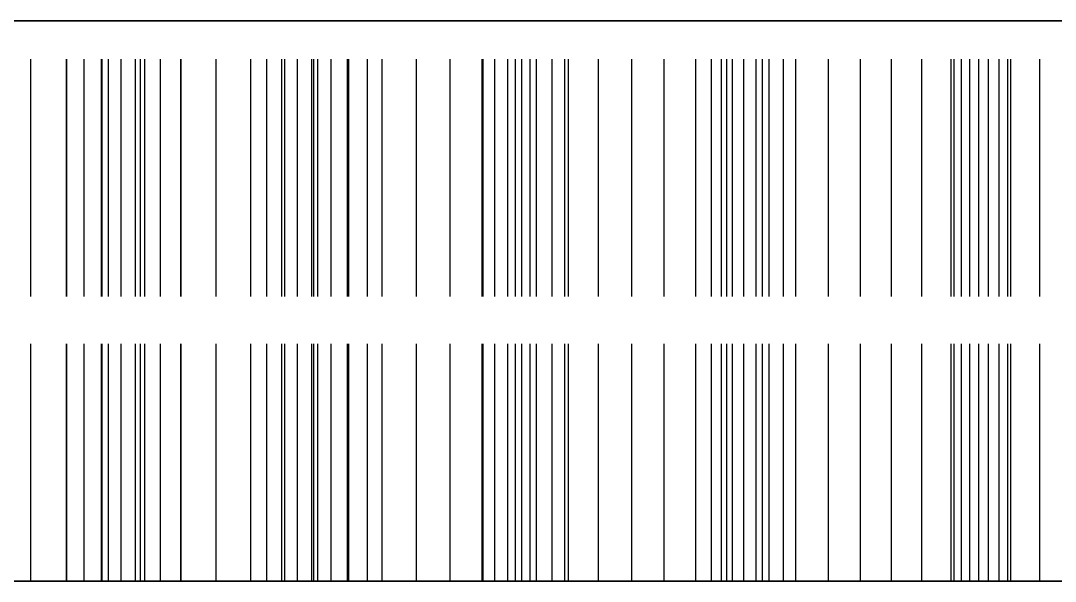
# Model space of a CAD drawing. Header units: millimetres. Extents: x -31 to 125, y -47 to 96.
# Drawn here: x -18.07 to -12.53, y 50.62 to 53.62 of the extents above; entities that cross this region are included whole.
import ezdxf

# ---------------------------------------------------------------- set-up
doc = ezdxf.new("R2010")
doc.units = ezdxf.units.MM
doc.linetypes.add('DASHED', pattern=[1.524, 1.27, -0.254])
doc.layers.add('HIDDEN', color=8, linetype='DASHED')
doc.layers.add('VISIBLE', color=7, linetype='CONTINUOUS')

msp = doc.modelspace()

# ---------------------------------------------------------------- linework, layer by layer
at = {"layer": 'HIDDEN'}
for points in [[(-24.625, 53.61735), (-23.84325, 53.61735), (-23.06151, 53.61735), (-22.27976, 53.61735), (-21.49802, 53.61735), (-20.71627, 53.61735), (-19.93452, 53.61735), (-19.15278, 53.61735), (-18.37103, 53.61735), (-17.58929, 53.61735), (-16.80754, 53.61735), (-16.02579, 53.61735), (-15.24405, 53.61735), (-14.4623, 53.61735), (-13.68056, 53.61735), (-12.89881, 53.61735), (-12.11706, 53.61735)], [(-11.80952, 53.61735), (-12.57143, 53.61735), (-13.33333, 53.61735), (-14.09524, 53.61735), (-14.85714, 53.61735), (-15.61905, 53.61735), (-16.38095, 53.61735), (-17.14286, 53.61735), (-17.90476, 53.61735), (-18.66667, 53.61735), (-19.42857, 53.61735), (-20.19048, 53.61735), (-20.95238, 53.61735), (-21.71429, 53.61735), (-22.47619, 53.61735), (-23.2381, 53.61735), (-24, 53.61735)], [(-24, 53.61735), (-23.2381, 53.61735), (-22.47619, 53.61735), (-21.71429, 53.61735), (-20.95238, 53.61735), (-20.19048, 53.61735), (-19.42857, 53.61735), (-18.66667, 53.61735), (-17.90476, 53.61735), (-17.14286, 53.61735), (-16.38095, 53.61735), (-15.61905, 53.61735), (-14.85714, 53.61735), (-14.09524, 53.61735), (-13.33333, 53.61735), (-12.57143, 53.61735), (-11.80952, 53.61735)], [(-12.22222, 53.61735), (-12.92063, 53.61735), (-13.61905, 53.61735), (-14.31746, 53.61735), (-15.01587, 53.61735), (-15.71429, 53.61735), (-16.4127, 53.61735), (-17.11111, 53.61735), (-17.80952, 53.61735), (-18.50794, 53.61735), (-19.20635, 53.61735), (-19.90476, 53.61735), (-20.60317, 53.61735), (-21.30159, 53.61735), (-22, 53.61735)], [(-22, 53.61735), (-21.30159, 53.61735), (-20.60317, 53.61735), (-19.90476, 53.61735), (-19.20635, 53.61735), (-18.50794, 53.61735), (-17.80952, 53.61735), (-17.11111, 53.61735), (-16.4127, 53.61735), (-15.71429, 53.61735), (-15.01587, 53.61735), (-14.31746, 53.61735), (-13.61905, 53.61735), (-12.92063, 53.61735), (-12.22222, 53.61735)], [(-18.018, 53.61735), (-18.21126, 53.61735)], [(-18.21126, 53.61735), (-18.018, 53.61735)], [(-17.82778, 53.61735), (-18.018, 53.61735)], [(-18.018, 53.61735), (-17.82778, 53.61735)], [(-18.018, 50.61735), (-18.018, 53.61735)], [(-18.018, 50.61735), (-18.018, 53.61735)], [(-17.64081, 53.61735), (-17.82778, 53.61735)], [(-17.82778, 53.61735), (-17.64081, 53.61735)], [(-17.82778, 50.61735), (-17.82778, 53.61735)], [(-17.82778, 50.61735), (-17.82778, 53.61735)], [(-17.60304, 53.61735), (-17.82552, 53.61735)], [(-17.82552, 53.61735), (-17.73226, 53.61735)], [(-17.73226, 53.61735), (-17.82552, 53.61735)], [(-17.82552, 53.61735), (-17.60304, 53.61735)], [(-17.82552, 50.61735), (-17.82552, 53.61735)], [(-17.82552, 50.61735), (-17.82552, 53.61735)], [(-17.73226, 53.61735), (-17.63566, 53.61735)], [(-17.63566, 53.61735), (-17.73226, 53.61735)], [(-17.73226, 50.61735), (-17.73226, 53.61735)], [(-17.73226, 50.61735), (-17.73226, 53.61735)], [(-17.45735, 53.61735), (-17.64081, 53.61735)], [(-17.64081, 53.61735), (-17.45735, 53.61735)], [(-17.64081, 50.61735), (-17.64081, 53.61735)], [(-17.64081, 50.61735), (-17.64081, 53.61735)], [(-17.63566, 53.61735), (-17.53563, 53.61735)], [(-17.53563, 53.61735), (-17.63566, 53.61735)], [(-17.63566, 50.61735), (-17.63566, 53.61735)], [(-17.63566, 50.61735), (-17.63566, 53.61735)], [(-17.4079, 53.61735), (-17.60304, 53.61735)], [(-17.60304, 53.61735), (-17.4079, 53.61735)], [(-17.60304, 50.61735), (-17.60304, 53.61735)], [(-17.60304, 50.61735), (-17.60304, 53.61735)], [(-17.53563, 53.61735), (-17.43207, 53.61735)], [(-17.43207, 53.61735), (-17.53563, 53.61735)], [(-17.53563, 50.61735), (-17.53563, 53.61735)], [(-17.53563, 50.61735), (-17.53563, 53.61735)], [(-17.21372, 53.61735), (-17.45735, 53.61735)], [(-17.45735, 53.61735), (-17.21372, 53.61735)], [(-17.45735, 50.61735), (-17.45735, 53.61735)], [(-17.45735, 50.61735), (-17.45735, 53.61735)], [(-17.43207, 53.61735), (-17.32483, 53.61735)], [(-17.32483, 53.61735), (-17.43207, 53.61735)], [(-17.43207, 50.61735), (-17.43207, 53.61735)], [(-17.43207, 50.61735), (-17.43207, 53.61735)], [(-17.21578, 53.61735), (-17.4079, 53.61735)], [(-17.4079, 53.61735), (-17.21578, 53.61735)], [(-17.4079, 50.61735), (-17.4079, 53.61735)], [(-17.4079, 50.61735), (-17.4079, 53.61735)], [(-17.32483, 53.61735), (-17.21372, 53.61735)], [(-17.21372, 53.61735), (-17.32483, 53.61735)], [(-17.32483, 50.61735), (-17.32483, 53.61735)], [(-17.32483, 50.61735), (-17.32483, 53.61735)], [(-17.02681, 53.61735), (-17.21578, 53.61735)], [(-17.21578, 53.61735), (-17.02681, 53.61735)], [(-17.21578, 50.61735), (-17.21578, 53.61735)], [(-17.21578, 50.61735), (-17.21578, 53.61735)], [(-17.21372, 50.61735), (-17.21372, 53.61735)], [(-17.21372, 50.61735), (-17.21372, 53.61735)], [(-16.84119, 53.61735), (-17.02681, 53.61735)], [(-17.02681, 53.61735), (-16.84119, 53.61735)], [(-17.02681, 50.61735), (-17.02681, 53.61735)], [(-17.02681, 50.61735), (-17.02681, 53.61735)], [(-16.65913, 53.61735), (-16.84119, 53.61735)], [(-16.84119, 53.61735), (-16.65913, 53.61735)], [(-16.84119, 50.61735), (-16.84119, 53.61735)], [(-16.84119, 50.61735), (-16.84119, 53.61735)], [(-16.51405, 53.61735), (-16.75448, 53.61735)], [(-16.75448, 53.61735), (-16.67412, 53.61735)], [(-16.67412, 53.61735), (-16.75448, 53.61735)], [(-16.75448, 53.61735), (-16.51405, 53.61735)], [(-16.75448, 50.61735), (-16.75448, 53.61735)], [(-16.75448, 50.61735), (-16.75448, 53.61735)], [(-16.67412, 53.61735), (-16.59018, 53.61735)], [(-16.59018, 53.61735), (-16.67412, 53.61735)], [(-16.67412, 50.61735), (-16.67412, 53.61735)], [(-16.67412, 50.61735), (-16.67412, 53.61735)], [(-16.48092, 53.61735), (-16.65913, 53.61735)], [(-16.65913, 53.61735), (-16.48092, 53.61735)], [(-16.65913, 50.61735), (-16.65913, 53.61735)], [(-16.65913, 50.61735), (-16.65913, 53.61735)], [(-16.59018, 53.61735), (-16.50255, 53.61735)], [(-16.50255, 53.61735), (-16.59018, 53.61735)], [(-16.59018, 50.61735), (-16.59018, 53.61735)], [(-16.59018, 50.61735), (-16.59018, 53.61735)], [(-16.32359, 53.61735), (-16.51405, 53.61735)], [(-16.51405, 53.61735), (-16.32359, 53.61735)], [(-16.51405, 50.61735), (-16.51405, 53.61735)], [(-16.51405, 50.61735), (-16.51405, 53.61735)], [(-16.50255, 53.61735), (-16.41111, 53.61735)], [(-16.41111, 53.61735), (-16.50255, 53.61735)], [(-16.50255, 50.61735), (-16.50255, 53.61735)], [(-16.50255, 50.61735), (-16.50255, 53.61735)], [(-16.21613, 53.61735), (-16.48092, 53.61735)], [(-16.48092, 53.61735), (-16.21613, 53.61735)], [(-16.48092, 50.61735), (-16.48092, 53.61735)], [(-16.48092, 50.61735), (-16.48092, 53.61735)], [(-16.41111, 53.61735), (-16.31571, 53.61735)], [(-16.31571, 53.61735), (-16.41111, 53.61735)], [(-16.41111, 50.61735), (-16.41111, 53.61735)], [(-16.41111, 50.61735), (-16.41111, 53.61735)], [(-16.13641, 53.61735), (-16.32359, 53.61735)], [(-16.32359, 53.61735), (-16.13641, 53.61735)], [(-16.32359, 50.61735), (-16.32359, 53.61735)], [(-16.32359, 50.61735), (-16.32359, 53.61735)], [(-16.31571, 53.61735), (-16.21613, 53.61735)], [(-16.21613, 53.61735), (-16.31571, 53.61735)], [(-16.31571, 50.61735), (-16.31571, 53.61735)], [(-16.31571, 50.61735), (-16.31571, 53.61735)], [(-16.21613, 50.61735), (-16.21613, 53.61735)], [(-16.21613, 50.61735), (-16.21613, 53.61735)], [(-15.95267, 53.61735), (-16.13641, 53.61735)], [(-16.13641, 53.61735), (-15.95267, 53.61735)], [(-16.13641, 50.61735), (-16.13641, 53.61735)], [(-16.13641, 50.61735), (-16.13641, 53.61735)], [(-15.77255, 53.61735), (-15.95267, 53.61735)], [(-15.95267, 53.61735), (-15.77255, 53.61735)], [(-15.95267, 50.61735), (-15.95267, 53.61735)], [(-15.95267, 50.61735), (-15.95267, 53.61735)], [(-15.5963, 53.61735), (-15.77255, 53.61735)], [(-15.77255, 53.61735), (-15.5963, 53.61735)], [(-15.77255, 50.61735), (-15.77255, 53.61735)], [(-15.77255, 50.61735), (-15.77255, 53.61735)], [(-15.34461, 53.61735), (-15.60182, 53.61735)], [(-15.60182, 53.61735), (-15.53475, 53.61735)], [(-15.53475, 53.61735), (-15.60182, 53.61735)], [(-15.60182, 53.61735), (-15.34461, 53.61735)], [(-15.60182, 50.61735), (-15.60182, 53.61735)], [(-15.60182, 50.61735), (-15.60182, 53.61735)], [(-15.4242, 53.61735), (-15.5963, 53.61735)], [(-15.5963, 53.61735), (-15.4242, 53.61735)], [(-15.5963, 50.61735), (-15.5963, 53.61735)], [(-15.5963, 50.61735), (-15.5963, 53.61735)], [(-15.53475, 53.61735), (-15.46387, 53.61735)], [(-15.46387, 53.61735), (-15.53475, 53.61735)], [(-15.53475, 50.61735), (-15.53475, 53.61735)], [(-15.53475, 50.61735), (-15.53475, 53.61735)], [(-15.46387, 53.61735), (-15.38907, 53.61735)], [(-15.38907, 53.61735), (-15.46387, 53.61735)], [(-15.46387, 50.61735), (-15.46387, 53.61735)], [(-15.46387, 50.61735), (-15.46387, 53.61735)], [(-15.13953, 53.61735), (-15.4242, 53.61735)], [(-15.4242, 53.61735), (-15.13953, 53.61735)], [(-15.4242, 50.61735), (-15.4242, 53.61735)], [(-15.4242, 50.61735), (-15.4242, 53.61735)], [(-15.38907, 53.61735), (-15.3102, 53.61735)], [(-15.3102, 53.61735), (-15.38907, 53.61735)], [(-15.38907, 50.61735), (-15.38907, 53.61735)], [(-15.38907, 50.61735), (-15.38907, 53.61735)], [(-15.15976, 53.61735), (-15.34461, 53.61735)], [(-15.34461, 53.61735), (-15.15976, 53.61735)], [(-15.34461, 50.61735), (-15.34461, 53.61735)], [(-15.34461, 50.61735), (-15.34461, 53.61735)], [(-15.3102, 53.61735), (-15.22711, 53.61735)], [(-15.22711, 53.61735), (-15.3102, 53.61735)], [(-15.3102, 50.61735), (-15.3102, 53.61735)], [(-15.3102, 50.61735), (-15.3102, 53.61735)], [(-15.22711, 53.61735), (-15.13953, 53.61735)], [(-15.13953, 53.61735), (-15.22711, 53.61735)], [(-15.22711, 50.61735), (-15.22711, 53.61735)], [(-15.22711, 50.61735), (-15.22711, 53.61735)], [(-14.97843, 53.61735), (-15.15976, 53.61735)], [(-15.15976, 53.61735), (-14.97843, 53.61735)], [(-15.15976, 50.61735), (-15.15976, 53.61735)], [(-15.15976, 50.61735), (-15.15976, 53.61735)], [(-15.13953, 50.61735), (-15.13953, 53.61735)], [(-15.13953, 50.61735), (-15.13953, 53.61735)], [(-14.80081, 53.61735), (-14.97843, 53.61735)], [(-14.97843, 53.61735), (-14.80081, 53.61735)], [(-14.97843, 50.61735), (-14.97843, 53.61735)], [(-14.97843, 50.61735), (-14.97843, 53.61735)], [(-14.62707, 53.61735), (-14.80081, 53.61735)], [(-14.80081, 53.61735), (-14.62707, 53.61735)], [(-14.80081, 50.61735), (-14.80081, 53.61735)], [(-14.80081, 50.61735), (-14.80081, 53.61735)], [(-14.45748, 53.61735), (-14.62707, 53.61735)], [(-14.62707, 53.61735), (-14.45748, 53.61735)], [(-14.62707, 50.61735), (-14.62707, 53.61735)], [(-14.62707, 50.61735), (-14.62707, 53.61735)], [(-14.29233, 53.61735), (-14.45748, 53.61735)], [(-14.45748, 53.61735), (-14.29233, 53.61735)], [(-14.45748, 50.61735), (-14.45748, 53.61735)], [(-14.45748, 50.61735), (-14.45748, 53.61735)], [(-14.1004, 53.61735), (-14.37314, 53.61735)], [(-14.37314, 53.61735), (-14.3197, 53.61735)], [(-14.3197, 53.61735), (-14.37314, 53.61735)], [(-14.37314, 53.61735), (-14.1004, 53.61735)], [(-14.37314, 50.61735), (-14.37314, 53.61735)], [(-14.37314, 50.61735), (-14.37314, 53.61735)], [(-14.3197, 53.61735), (-14.26223, 53.61735)], [(-14.26223, 53.61735), (-14.3197, 53.61735)], [(-14.3197, 50.61735), (-14.3197, 53.61735)], [(-14.3197, 50.61735), (-14.3197, 53.61735)], [(-13.98918, 53.61735), (-14.29233, 53.61735)], [(-14.29233, 53.61735), (-13.98918, 53.61735)], [(-14.29233, 50.61735), (-14.29233, 53.61735)], [(-14.29233, 50.61735), (-14.29233, 53.61735)], [(-14.26223, 53.61735), (-14.20061, 53.61735)], [(-14.20061, 53.61735), (-14.26223, 53.61735)], [(-14.26223, 50.61735), (-14.26223, 53.61735)], [(-14.26223, 50.61735), (-14.26223, 53.61735)], [(-14.20061, 53.61735), (-14.13471, 53.61735)], [(-14.13471, 53.61735), (-14.20061, 53.61735)], [(-14.20061, 50.61735), (-14.20061, 53.61735)], [(-14.20061, 50.61735), (-14.20061, 53.61735)], [(-14.13471, 53.61735), (-14.06431, 53.61735)], [(-14.06431, 53.61735), (-14.13471, 53.61735)], [(-14.13471, 50.61735), (-14.13471, 53.61735)], [(-14.13471, 50.61735), (-14.13471, 53.61735)], [(-13.92206, 53.61735), (-14.1004, 53.61735)], [(-14.1004, 53.61735), (-13.92206, 53.61735)], [(-14.1004, 50.61735), (-14.1004, 53.61735)], [(-14.1004, 50.61735), (-14.1004, 53.61735)], [(-14.06431, 53.61735), (-13.98918, 53.61735)], [(-13.98918, 53.61735), (-14.06431, 53.61735)], [(-14.06431, 50.61735), (-14.06431, 53.61735)], [(-14.06431, 50.61735), (-14.06431, 53.61735)], [(-13.98918, 50.61735), (-13.98918, 53.61735)], [(-13.98918, 50.61735), (-13.98918, 53.61735)], [(-13.74748, 53.61735), (-13.92206, 53.61735)], [(-13.92206, 53.61735), (-13.74748, 53.61735)], [(-13.92206, 50.61735), (-13.92206, 53.61735)], [(-13.92206, 50.61735), (-13.92206, 53.61735)], [(-13.57684, 53.61735), (-13.74748, 53.61735)], [(-13.74748, 53.61735), (-13.57684, 53.61735)], [(-13.74748, 50.61735), (-13.74748, 53.61735)], [(-13.74748, 50.61735), (-13.74748, 53.61735)], [(-13.41033, 53.61735), (-13.57684, 53.61735)], [(-13.57684, 53.61735), (-13.41033, 53.61735)], [(-13.57684, 50.61735), (-13.57684, 53.61735)], [(-13.57684, 50.61735), (-13.57684, 53.61735)], [(-13.24822, 53.61735), (-13.41033, 53.61735)], [(-13.41033, 53.61735), (-13.24822, 53.61735)], [(-13.41033, 50.61735), (-13.41033, 53.61735)], [(-13.41033, 50.61735), (-13.41033, 53.61735)], [(-13.09083, 53.61735), (-13.24822, 53.61735)], [(-13.24822, 53.61735), (-13.09083, 53.61735)], [(-13.24822, 50.61735), (-13.24822, 53.61735)], [(-13.24822, 50.61735), (-13.24822, 53.61735)], [(-12.77068, 53.61735), (-13.09083, 53.61735)], [(-13.09083, 53.61735), (-12.77068, 53.61735)], [(-13.09083, 50.61735), (-13.09083, 53.61735)], [(-13.09083, 50.61735), (-13.09083, 53.61735)], [(-12.7875, 53.61735), (-13.07444, 53.61735)], [(-13.07444, 53.61735), (-13.03488, 53.61735)], [(-13.03488, 53.61735), (-13.07444, 53.61735)], [(-13.07444, 53.61735), (-12.7875, 53.61735)], [(-13.07444, 50.61735), (-13.07444, 53.61735)], [(-13.07444, 50.61735), (-13.07444, 53.61735)], [(-13.03488, 53.61735), (-12.9911, 53.61735)], [(-12.9911, 53.61735), (-13.03488, 53.61735)], [(-13.03488, 50.61735), (-13.03488, 53.61735)], [(-13.03488, 50.61735), (-13.03488, 53.61735)], [(-12.9911, 53.61735), (-12.94297, 53.61735)], [(-12.94297, 53.61735), (-12.9911, 53.61735)], [(-12.9911, 50.61735), (-12.9911, 53.61735)], [(-12.9911, 50.61735), (-12.9911, 53.61735)], [(-12.94297, 53.61735), (-12.89034, 53.61735)], [(-12.89034, 53.61735), (-12.94297, 53.61735)], [(-12.94297, 50.61735), (-12.94297, 53.61735)], [(-12.94297, 50.61735), (-12.94297, 53.61735)], [(-12.89034, 53.61735), (-12.833, 53.61735)], [(-12.833, 53.61735), (-12.89034, 53.61735)], [(-12.89034, 50.61735), (-12.89034, 53.61735)], [(-12.89034, 50.61735), (-12.89034, 53.61735)], [(-12.833, 53.61735), (-12.77068, 53.61735)], [(-12.77068, 53.61735), (-12.833, 53.61735)], [(-12.833, 50.61735), (-12.833, 53.61735)], [(-12.833, 50.61735), (-12.833, 53.61735)], [(-12.61654, 53.61735), (-12.7875, 53.61735)], [(-12.7875, 53.61735), (-12.61654, 53.61735)], [(-12.7875, 50.61735), (-12.7875, 53.61735)], [(-12.7875, 50.61735), (-12.7875, 53.61735)], [(-12.77068, 50.61735), (-12.77068, 53.61735)], [(-12.77068, 50.61735), (-12.77068, 53.61735)], [(-12.44956, 53.61735), (-12.61654, 53.61735)], [(-12.61654, 53.61735), (-12.44956, 53.61735)], [(-12.61654, 50.61735), (-12.61654, 53.61735)], [(-12.61654, 50.61735), (-12.61654, 53.61735)], [(-24.625, 50.61735), (-23.84325, 50.61735), (-23.06151, 50.61735), (-22.27976, 50.61735), (-21.49802, 50.61735), (-20.71627, 50.61735), (-19.93452, 50.61735), (-19.15278, 50.61735), (-18.37103, 50.61735), (-17.58929, 50.61735), (-16.80754, 50.61735), (-16.02579, 50.61735), (-15.24405, 50.61735), (-14.4623, 50.61735), (-13.68056, 50.61735), (-12.89881, 50.61735), (-12.11706, 50.61735)], [(-18.018, 50.61735), (-18.21126, 50.61735)], [(-18.21126, 50.61735), (-18.018, 50.61735)], [(-17.82778, 50.61735), (-18.018, 50.61735)], [(-18.018, 50.61735), (-17.82778, 50.61735)], [(-17.64081, 50.61735), (-17.82778, 50.61735)], [(-17.82778, 50.61735), (-17.64081, 50.61735)], [(-17.60304, 50.61735), (-17.82552, 50.61735)], [(-17.82552, 50.61735), (-17.73226, 50.61735)], [(-17.73226, 50.61735), (-17.82552, 50.61735)], [(-17.82552, 50.61735), (-17.60304, 50.61735)], [(-17.73226, 50.61735), (-17.63566, 50.61735)], [(-17.63566, 50.61735), (-17.73226, 50.61735)], [(-17.45735, 50.61735), (-17.64081, 50.61735)], [(-17.64081, 50.61735), (-17.45735, 50.61735)], [(-17.63566, 50.61735), (-17.53563, 50.61735)], [(-17.53563, 50.61735), (-17.63566, 50.61735)], [(-17.4079, 50.61735), (-17.60304, 50.61735)], [(-17.60304, 50.61735), (-17.4079, 50.61735)], [(-17.53563, 50.61735), (-17.43207, 50.61735)], [(-17.43207, 50.61735), (-17.53563, 50.61735)], [(-17.21372, 50.61735), (-17.45735, 50.61735)], [(-17.45735, 50.61735), (-17.21372, 50.61735)], [(-17.43207, 50.61735), (-17.32483, 50.61735)], [(-17.32483, 50.61735), (-17.43207, 50.61735)], [(-17.21578, 50.61735), (-17.4079, 50.61735)], [(-17.4079, 50.61735), (-17.21578, 50.61735)], [(-17.32483, 50.61735), (-17.21372, 50.61735)], [(-17.21372, 50.61735), (-17.32483, 50.61735)], [(-17.02681, 50.61735), (-17.21578, 50.61735)], [(-17.21578, 50.61735), (-17.02681, 50.61735)], [(-16.84119, 50.61735), (-17.02681, 50.61735)], [(-17.02681, 50.61735), (-16.84119, 50.61735)], [(-16.65913, 50.61735), (-16.84119, 50.61735)], [(-16.84119, 50.61735), (-16.65913, 50.61735)], [(-16.51405, 50.61735), (-16.75448, 50.61735)], [(-16.75448, 50.61735), (-16.67412, 50.61735)], [(-16.67412, 50.61735), (-16.75448, 50.61735)], [(-16.75448, 50.61735), (-16.51405, 50.61735)], [(-16.67412, 50.61735), (-16.59018, 50.61735)], [(-16.59018, 50.61735), (-16.67412, 50.61735)], [(-16.48092, 50.61735), (-16.65913, 50.61735)], [(-16.65913, 50.61735), (-16.48092, 50.61735)], [(-16.59018, 50.61735), (-16.50255, 50.61735)], [(-16.50255, 50.61735), (-16.59018, 50.61735)], [(-16.32359, 50.61735), (-16.51405, 50.61735)], [(-16.51405, 50.61735), (-16.32359, 50.61735)], [(-16.50255, 50.61735), (-16.41111, 50.61735)], [(-16.41111, 50.61735), (-16.50255, 50.61735)], [(-16.21613, 50.61735), (-16.48092, 50.61735)], [(-16.48092, 50.61735), (-16.21613, 50.61735)], [(-16.41111, 50.61735), (-16.31571, 50.61735)], [(-16.31571, 50.61735), (-16.41111, 50.61735)], [(-16.13641, 50.61735), (-16.32359, 50.61735)], [(-16.32359, 50.61735), (-16.13641, 50.61735)], [(-16.31571, 50.61735), (-16.21613, 50.61735)], [(-16.21613, 50.61735), (-16.31571, 50.61735)], [(-15.95267, 50.61735), (-16.13641, 50.61735)], [(-16.13641, 50.61735), (-15.95267, 50.61735)], [(-15.77255, 50.61735), (-15.95267, 50.61735)], [(-15.95267, 50.61735), (-15.77255, 50.61735)], [(-15.5963, 50.61735), (-15.77255, 50.61735)], [(-15.77255, 50.61735), (-15.5963, 50.61735)], [(-15.34461, 50.61735), (-15.60182, 50.61735)], [(-15.60182, 50.61735), (-15.53475, 50.61735)], [(-15.53475, 50.61735), (-15.60182, 50.61735)], [(-15.60182, 50.61735), (-15.34461, 50.61735)], [(-15.4242, 50.61735), (-15.5963, 50.61735)], [(-15.5963, 50.61735), (-15.4242, 50.61735)], [(-15.53475, 50.61735), (-15.46387, 50.61735)], [(-15.46387, 50.61735), (-15.53475, 50.61735)], [(-15.46387, 50.61735), (-15.38907, 50.61735)], [(-15.38907, 50.61735), (-15.46387, 50.61735)], [(-15.13953, 50.61735), (-15.4242, 50.61735)], [(-15.4242, 50.61735), (-15.13953, 50.61735)], [(-15.38907, 50.61735), (-15.3102, 50.61735)], [(-15.3102, 50.61735), (-15.38907, 50.61735)], [(-15.15976, 50.61735), (-15.34461, 50.61735)], [(-15.34461, 50.61735), (-15.15976, 50.61735)], [(-15.3102, 50.61735), (-15.22711, 50.61735)], [(-15.22711, 50.61735), (-15.3102, 50.61735)], [(-15.22711, 50.61735), (-15.13953, 50.61735)], [(-15.13953, 50.61735), (-15.22711, 50.61735)], [(-14.97843, 50.61735), (-15.15976, 50.61735)], [(-15.15976, 50.61735), (-14.97843, 50.61735)], [(-14.80081, 50.61735), (-14.97843, 50.61735)], [(-14.97843, 50.61735), (-14.80081, 50.61735)], [(-14.62707, 50.61735), (-14.80081, 50.61735)], [(-14.80081, 50.61735), (-14.62707, 50.61735)], [(-14.45748, 50.61735), (-14.62707, 50.61735)], [(-14.62707, 50.61735), (-14.45748, 50.61735)], [(-14.29233, 50.61735), (-14.45748, 50.61735)], [(-14.45748, 50.61735), (-14.29233, 50.61735)], [(-14.1004, 50.61735), (-14.37314, 50.61735)], [(-14.37314, 50.61735), (-14.3197, 50.61735)], [(-14.3197, 50.61735), (-14.37314, 50.61735)], [(-14.37314, 50.61735), (-14.1004, 50.61735)], [(-14.3197, 50.61735), (-14.26223, 50.61735)], [(-14.26223, 50.61735), (-14.3197, 50.61735)], [(-13.98918, 50.61735), (-14.29233, 50.61735)], [(-14.29233, 50.61735), (-13.98918, 50.61735)], [(-14.26223, 50.61735), (-14.20061, 50.61735)], [(-14.20061, 50.61735), (-14.26223, 50.61735)], [(-14.20061, 50.61735), (-14.13471, 50.61735)], [(-14.13471, 50.61735), (-14.20061, 50.61735)], [(-14.13471, 50.61735), (-14.06431, 50.61735)], [(-14.06431, 50.61735), (-14.13471, 50.61735)], [(-13.92206, 50.61735), (-14.1004, 50.61735)], [(-14.1004, 50.61735), (-13.92206, 50.61735)], [(-14.06431, 50.61735), (-13.98918, 50.61735)], [(-13.98918, 50.61735), (-14.06431, 50.61735)], [(-13.74748, 50.61735), (-13.92206, 50.61735)], [(-13.92206, 50.61735), (-13.74748, 50.61735)], [(-13.57684, 50.61735), (-13.74748, 50.61735)], [(-13.74748, 50.61735), (-13.57684, 50.61735)], [(-13.41033, 50.61735), (-13.57684, 50.61735)], [(-13.57684, 50.61735), (-13.41033, 50.61735)], [(-13.24822, 50.61735), (-13.41033, 50.61735)], [(-13.41033, 50.61735), (-13.24822, 50.61735)], [(-13.09083, 50.61735), (-13.24822, 50.61735)], [(-13.24822, 50.61735), (-13.09083, 50.61735)], [(-12.77068, 50.61735), (-13.09083, 50.61735)], [(-13.09083, 50.61735), (-12.77068, 50.61735)], [(-12.7875, 50.61735), (-13.07444, 50.61735)], [(-13.07444, 50.61735), (-13.03488, 50.61735)], [(-13.03488, 50.61735), (-13.07444, 50.61735)], [(-13.07444, 50.61735), (-12.7875, 50.61735)], [(-13.03488, 50.61735), (-12.9911, 50.61735)], [(-12.9911, 50.61735), (-13.03488, 50.61735)], [(-12.9911, 50.61735), (-12.94297, 50.61735)], [(-12.94297, 50.61735), (-12.9911, 50.61735)], [(-12.94297, 50.61735), (-12.89034, 50.61735)], [(-12.89034, 50.61735), (-12.94297, 50.61735)], [(-12.89034, 50.61735), (-12.833, 50.61735)], [(-12.833, 50.61735), (-12.89034, 50.61735)], [(-12.833, 50.61735), (-12.77068, 50.61735)], [(-12.77068, 50.61735), (-12.833, 50.61735)], [(-12.61654, 50.61735), (-12.7875, 50.61735)], [(-12.7875, 50.61735), (-12.61654, 50.61735)], [(-12.44956, 50.61735), (-12.61654, 50.61735)], [(-12.61654, 50.61735), (-12.44956, 50.61735)]]:
    msp.add_lwpolyline(points, dxfattribs=at)
at = {"layer": 'VISIBLE'}
for points in [[(-12.11706, 53.61735), (-12.89881, 53.61735), (-13.68056, 53.61735), (-14.4623, 53.61735), (-15.24405, 53.61735), (-16.02579, 53.61735), (-16.80754, 53.61735), (-17.58929, 53.61735), (-18.37103, 53.61735), (-19.15278, 53.61735), (-19.93452, 53.61735), (-20.71627, 53.61735), (-21.49802, 53.61735), (-22.27976, 53.61735), (-23.06151, 53.61735), (-23.84325, 53.61735), (-24.625, 53.61735)], [(-12.11706, 50.61735), (-12.89881, 50.61735), (-13.68056, 50.61735), (-14.4623, 50.61735), (-15.24405, 50.61735), (-16.02579, 50.61735), (-16.80754, 50.61735), (-17.58929, 50.61735), (-18.37103, 50.61735), (-19.15278, 50.61735), (-19.93452, 50.61735), (-20.71627, 50.61735), (-21.49802, 50.61735), (-22.27976, 50.61735), (-23.06151, 50.61735), (-23.84325, 50.61735), (-24.625, 50.61735)]]:
    msp.add_lwpolyline(points, dxfattribs=at)

doc.saveas('drawing.dxf')
